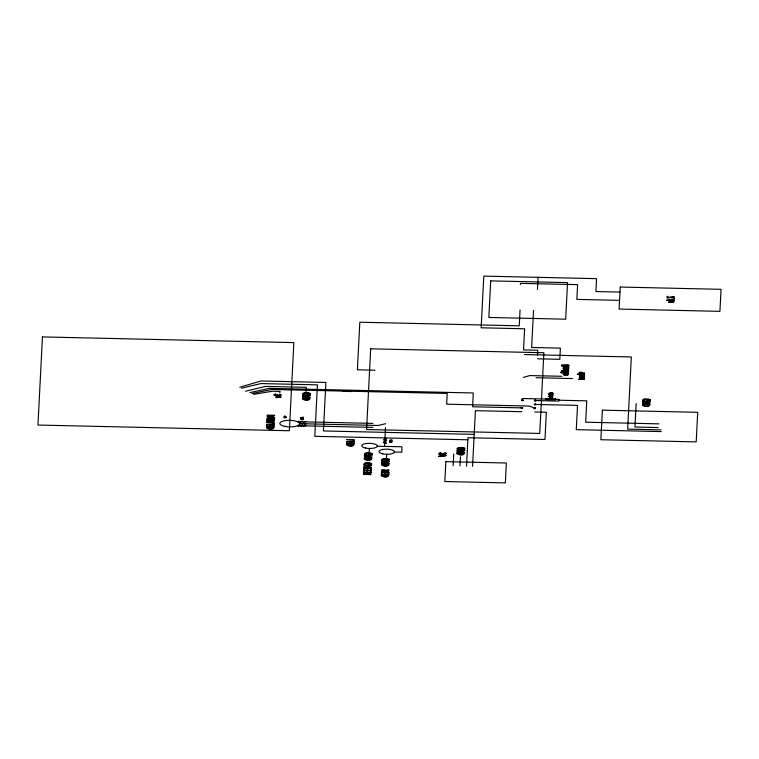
<?xml version="1.0" encoding="UTF-8"?>
<svg xmlns="http://www.w3.org/2000/svg" width="759" height="759" viewBox="0 0 759 759"><rect width="100%" height="100%" fill="white"/><g stroke="black" fill="none" stroke-linecap="round" stroke-linejoin="round"><path stroke-width="1.14" d="M266.883 421.226L266.931 420.296L274.454 420.467L273.771 422.108L270.432 421.833A1.831 0.607 1.1 0 1 267.747 421.985A1.869 0.617 1.1 0 1 267.073 421.691A3.596 1.186 1.1 0 1 266.912 421.226M270.052 421.236L270.071 420.704L267.804 420.647L267.775 421.141A4.791 1.575 1.1 0 0 267.842 421.52M270.46 416.245L270.498 415.543L268.012 415.486L268.212 416.644L270.289 416.606A3.378 1.11 1.1 0 0 270.441 416.245M271.342 415.941L274.72 415.306L267.196 415.135L267.14 416.236A4.677 1.537 1.1 0 0 267.282 416.738L269.625 417.156L271.229 416.511A2.685 0.882 1.1 0 0 271.589 416.719A5.247 1.727 1.1 0 0 272.585 417.004L274.606 417.488L272.31 416.52A2.685 0.882 1.1 0 1 271.504 416.264M273.515 421.397L273.553 420.78L270.963 420.723L270.935 421.292A3.89 1.281 1.1 0 0 271.02 421.653L273.325 421.757M284.236 416.359L284.853 416.378M285.726 416.482L285.109 416.463M303.05 417.384L303.325 417.26M306.057 391.606L306.275 387.327L265.422 386.407L245.593 391.236M367.233 466.586L367.271 465.884L364.775 465.827L364.984 466.984L367.052 466.956A3.378 1.11 1.1 0 0 367.204 466.586M368.106 466.282L371.483 465.656L363.959 465.485L363.903 466.576A4.677 1.537 1.1 0 0 364.054 467.089L366.388 467.506L368.001 466.861A2.685 0.882 1.1 0 0 368.352 467.07A5.247 1.727 1.1 0 0 369.348 467.354L371.379 467.838L369.073 466.87A2.685 0.882 1.1 0 1 368.267 466.605M369.178 452.43L369.377 448.465M384.566 446.377L385.525 427.545M385.733 470.741L389.111 470.106L381.587 469.935L381.53 471.035A4.677 1.537 1.1 0 0 381.673 471.548M386.435 458.246L386.635 454.28M391.701 440.713L392.005 440.021M453.132 465.846L453.74 453.929M460.011 465.922L460.476 456.785M466.51 466.206L467.971 437.734L544.971 439.48L546.366 412.26L534.725 411.995M472.563 466.339L475.409 410.666L521.794 411.71M520.37 284.559L520.437 283.354L577.608 284.644L576.859 299.388L619.553 300.355M520.057 310.042L519.251 325.829L359.823 322.214L357.385 369.785L375.031 370.193M522.249 400.249L522.334 398.513L545.693 399.044M522.733 407.792L521.405 407.763M523.131 400.021L521.803 399.993M533.53 310.336L531.632 347.489L560.379 348.144L559.81 359.311L537.59 358.808M537.457 289.464L538.074 277.329M533.985 407.972L535.503 407.849M534.184 404.196L535.693 404.016M534.374 400.344L535.892 400.164L535.218 400.211M534.545 400.354L535.038 400.344M537.514 354.984L537.751 350.25L523.53 349.927L524.611 328.77L481.159 327.793L483.796 276.105L596.555 278.657L595.9 291.541L619.98 292.082M547.875 399.576L547.932 398.608M551.195 397.725L551.233 396.91L552.324 397.185M581.859 378.466C581.29 375.743 585.436 378.02 582.713 378.475M581.935 376.54C581.859 373.741 585.341 376.331 582.808 376.549A2.562 0.844 1.1 0 0 583.937 375.212C581.195 373.646 576.233 376.473 581.717 376.54M636.156 403.513L634.951 427.023L658.148 427.554M667.92 297.594L667.986 296.38L667.095 296.361L667.019 297.964L667.73 297.974A10.673 3.51 1.1 0 1 669.637 297.585M553.007 393.285L548.349 393.627L549.744 393.39M552.846 396.122L548.207 396.426L549.582 396.17M279.767 392.811L280.109 391.416L272.377 391.236L253.743 394.367M580.55 373.57L579.829 372.792L580.806 372.527M300.441 424.053L301.029 423.067L302.348 424.205L303.818 423.228L305.08 424.414L306.408 423.427M549.592 393.077L552.969 393.153M549.45 395.875L552.827 395.942M549.962 394.794L552.438 394.832M552.4 395.031L549.971 394.955M277.803 394.803L277.016 394.794A1.935 0.636 1.1 0 1 276.703 395.183L274.597 394.974L275.811 394.158M442.886 453.417L442.099 453.408M549.848 397.109C551.205 396.426 550.56 398.114 549.848 397.299M550.057 393.124L552.505 393.181M549.914 395.923L552.362 395.97M286.048 417.127L285.735 417.127M552.486 393.361L550.076 393.304M552.362 396.141L549.933 396.103M298.154 426.425L299.644 425.296L300.611 426.397L302.471 425.505L303.458 426.52L306.01 425.552M563.206 368.286C563.899 367.489 574.108 368.162 565.863 368.115A2.296 0.759 1.1 0 0 564.222 368.21L564.174 368.295M578.804 379.301C579.496 378.504 589.705 379.177 581.46 379.13A2.296 0.759 1.1 0 0 579.819 379.225L579.876 379.253M302.964 419.395L303.221 419.3M389.927 441.966L391.653 442.051M552.173 397.431L551.717 397.725A1.67 0.55 1.1 0 0 552.239 396.872A1.67 0.55 1.1 0 0 549.535 397.004A1.67 0.55 1.1 0 0 551.043 397.792M301.057 419.129L302.67 419.167L301.674 419.101M389.737 441.89L390.695 441.747M301.162 417.327L301.503 417.346M389.841 440.087L390.183 440.106M389.813 440.656L390.173 440.675M284.691 416.89L283.828 417.203L285.033 416.871M301.162 417.621L302.48 417.431A1.518 0.503 1.1 0 1 303.116 417.26M391.122 440.201L390.278 440.372M391.094 440.78L389.822 440.96M305.877 421.397L303.572 422.232L302.063 421.103L300.289 422.241L298.676 421.046M302.708 417.478L302.224 417.64M301.143 418.484L303.221 418.56M303.135 418.807L301.351 418.826M389.822 441.235L391.9 441.321M391.796 441.567L390.069 441.491L391.9 442.051M390.894 440.97L391.283 440.837A1.518 0.503 1.1 0 1 391.767 440.59M239.787 387.251L260.963 380.971L325.896 382.441L323.419 430.96L474.195 434.376M302.955 418.75L301.351 418.721M523.283 377.422L529.915 375.572L561.916 376.293M385.591 423.693L378.38 425.467L299.862 423.693M301.342 418.532L302.945 418.57M390.022 441.292L391.625 441.33M241.495 388.2L260.944 383.57L317.433 384.851L314.805 436.321L467.867 439.784M522.002 400.448L523.093 400.657L522.571 400.439M534.753 400.847L535.845 401.065L535.569 400.439M534.554 404.708L535.655 404.917L535.37 404.291M521.604 408.219L522.723 407.972L522.183 408.162C523.397 409.196 520.503 406.89 521.215 408.038L521.594 408.133M249.863 392.583L269.35 388.361L473.274 392.972L472.61 406.767L520.864 407.858M522.581 400.391L523.122 400.202L521.632 399.756L521.993 400.363M269.53 421.729L267.88 421.539M252.035 393.513L271.826 389.462L447.222 393.437L446.671 404.186L529.336 406.065L534.013 407.801M386.711 439.006L383.589 439.575L386.521 440.4L383.58 441.045L386.322 441.947L383.191 442.611L386.654 443.351M390.932 442.402L391.625 442.279L390.8 442.412M565.834 375.136C565.483 372.384 569.364 374.775 566.726 375.145A2.562 0.844 1.1 0 0 567.855 373.808L567.912 373.789M524.46 354.557L631.336 356.977L627.655 429.12L660.975 429.869M567.315 365.326L561.508 365.193L567.286 365.022A4.127 1.357 1.1 0 1 568.415 365.079M563.093 371.493L563.814 371.512M563.083 371.625L563.804 371.644M536.129 377.716L572.4 378.542M648.67 400.999L646.421 400.221L646.364 401.274L649.154 401.331A5.73 1.888 1.1 0 0 650.027 400.885A4.459 1.461 1.1 0 0 649.998 399.699M559.013 400.221L586.764 400.847L585.673 422.203L658.973 423.864M308.723 394.756L306.475 393.978L306.418 395.022L309.207 395.088A5.73 1.888 1.1 0 0 310.08 394.642M535.323 400.543L558.956 401.075L559.06 399.367L555.493 399.262M534.943 404.433L577.523 405.391L576.29 429.66L661.231 431.586M272.946 419.651L270.697 418.864L270.64 419.917L273.43 419.983A5.73 1.888 1.1 0 0 274.303 419.537A4.459 1.461 1.1 0 0 274.274 418.342M297.433 421.691L372.916 423.408M297.936 425.704L372.887 427.402M377.308 446.207L401.928 446.766L401.824 452.193L394.566 452.032M463.142 449.508L460.903 448.73L460.836 449.774L463.635 449.84A5.73 1.888 1.1 0 0 464.508 449.394A4.459 1.461 1.1 0 0 464.48 448.208M370.506 454.869L368.257 454.091L368.2 455.134L370.99 455.201A5.73 1.888 1.1 0 0 371.863 454.755M387.764 460.685L385.515 459.907L385.458 460.96L388.247 461.017A5.73 1.888 1.1 0 0 389.12 460.571A4.459 1.461 1.1 0 0 389.092 459.385M369.975 464.812L367.736 464.034L367.669 465.077L370.468 465.144A5.73 1.888 1.1 0 0 371.341 464.698A4.459 1.461 1.1 0 0 371.312 463.512M565.626 375.126C560.199 375.041 565.066 372.271 567.827 373.76M581.612 378.456C576.1 378.343 581.195 375.582 583.899 377.119M568.026 365.648L568.833 365.705M567.713 371.597L568.529 371.663M567.666 372.555L568.482 372.622M583.718 374.737L584.525 374.794M285.735 416.805L285.991 416.89M279.17 396.739L280.194 396.872L275.792 397.593L281.276 397.042L275.878 395.951L279.103 396.729M648.11 399.452L644.372 399.49L643.641 400.496M308.163 393.209L304.425 393.238L303.695 394.253M272.386 418.105L268.648 418.133L267.918 419.148M369.937 453.322L366.208 453.351L365.468 454.366M387.194 459.148L383.466 459.176L382.726 460.191M369.415 463.265L365.686 463.294L364.946 464.309M284.995 417.137L285.612 417.156L284.672 417.146M535.18 408.067L535.456 408.684L533.956 408.636L535.076 408.124M535.465 400.496L534.744 400.771M535.266 404.348L534.545 404.623M563.738 370.269A2.932 0.968 1.1 0 0 565.635 370.525C574.696 370.316 561.214 366.701 563.776 370.25M301.114 419.509L302.945 419.518L301.266 419.414M342.328 391.056L343.476 391.483L344.966 390.762L346.142 391.53L347.812 390.866L348.922 391.691L350.478 390.866L351.408 391.682M445.505 453.332C446.634 454.366 442.763 454.347 442.801 453.626M389.756 442.241L390.572 442.298L389.946 442.174M381.758 471.586L384.101 471.946L385.619 471.311A2.685 0.882 1.1 0 0 385.98 471.519A5.247 1.727 1.1 0 0 386.976 471.813L388.997 472.288L386.758 471.339A2.685 0.882 1.1 0 1 385.895 471.064M564.174 368.58L563.131 368.457M277.282 395.325C279.616 397.318 283.743 393.798 279.293 394.509A2.23 0.731 1.1 0 1 280.441 394.708C281.561 395.8 277.785 395.676 277.718 395.041M458.094 448.986L458.901 447.981L462.582 447.962A3.074 1.015 1.1 0 1 463.018 449.461M442.412 453.986C444.432 455.808 449.015 452.506 444.385 453.123A2.23 0.731 1.1 0 1 445.533 453.322M277.348 395.401L277.377 395.43A1.822 0.598 1.1 0 1 275.678 395.638A1.822 0.598 1.1 0 1 274.075 395.24A2.429 0.797 1.1 0 1 275.792 394.13M579.734 379.557L578.719 379.424M581.157 372.716L581.498 373.153A7.059 2.324 1.1 0 0 581.726 373.39C586.498 374.491 584.392 371.502 582.684 373.314A4.611 1.518 1.1 0 1 582.371 372.992M582.343 372.992L582.229 372.84A7.429 2.438 1.1 0 0 581.935 372.508L581.508 372.318A1.471 0.484 1.1 0 0 579.478 372.384A2.182 0.721 1.1 0 0 579.193 372.565A2.41 0.787 1.1 0 0 580.436 373.656M583.491 374.434A2.305 0.759 1.1 0 0 583.016 374.415L577.201 374.282L582.978 374.111A4.127 1.357 1.1 0 1 584.107 374.168M584.307 374.14A2.03 0.664 1.1 0 1 584.591 374.567M583.842 377.138A2.562 0.844 1.1 0 1 582.732 378.494M648.195 399.414A3.074 1.015 1.1 0 1 648.537 400.961M643.537 400.515A2.343 0.768 1.1 0 0 645.046 400.913L644.78 401.198A2.894 0.949 1.1 0 1 642.74 400.638M642.939 400.61A3.814 1.252 1.1 0 1 644.6 399.035M644.752 399.13A4.099 1.347 1.1 0 1 650.159 399.67M567.438 372.252A2.305 0.759 1.1 0 0 566.964 372.242L561.157 372.109L563.074 371.844L563.112 371.189L561.205 371.142L561.774 370.857L566.982 370.971A4.127 1.357 1.1 0 1 568.111 371.028M568.064 371.986A4.127 1.357 1.1 0 0 566.935 371.948L563.795 371.863L563.823 371.208L567.011 371.274A2.305 0.759 1.1 0 1 567.495 371.293M568.263 371.967A2.03 0.664 1.1 0 1 568.548 372.394M568.311 370.999A2.03 0.664 1.1 0 1 568.595 371.436M563.444 367.024A2.211 0.731 1.1 0 1 563.994 366.161L561.309 365.791L568.833 365.961L564.611 366.255L564.316 366.92A1.556 0.512 1.1 0 0 565.313 367.024L568.776 367.119L565.303 367.347A2.334 0.768 1.1 0 1 563.282 367.081M567.324 365.326A2.305 0.759 1.1 0 1 567.798 365.345M568.614 365.051A2.03 0.664 1.1 0 1 568.899 365.477M442.459 453.948A1.822 0.598 1.1 0 1 440.77 454.252A1.822 0.598 1.1 0 1 439.157 453.854A2.429 0.797 1.1 0 1 440.884 452.743L439.708 453.626L441.785 453.797A1.935 0.636 1.1 0 0 442.108 453.455M458.009 449.024A2.343 0.768 1.1 0 0 459.518 449.413L459.261 449.707A2.894 0.949 1.1 0 1 457.222 449.148M457.411 449.119A3.814 1.252 1.1 0 1 459.072 447.544M459.233 447.639A4.099 1.347 1.1 0 1 464.631 448.18M667.986 297.623A10.598 3.482 1.1 0 1 674.504 296.892L674.485 297.186A9.763 3.216 1.1 0 0 672.417 297.253M669.628 297.585A12.656 4.165 1.1 0 1 672.417 297.253M308.249 393.171A3.074 1.015 1.1 0 1 308.6 394.708M303.591 394.272A2.343 0.768 1.1 0 0 305.099 394.671L304.843 394.955A2.894 0.949 1.1 0 1 302.794 394.395M302.993 394.367A3.814 1.252 1.1 0 1 304.653 392.792M304.805 392.887A4.099 1.347 1.1 0 1 310.213 393.428M310.052 393.456A4.459 1.461 1.1 0 1 310.061 394.642M370.031 453.284A3.074 1.015 1.1 0 1 370.373 454.821M365.364 454.385A2.343 0.768 1.1 0 0 366.872 454.783L366.616 455.068A2.894 0.949 1.1 0 1 364.576 454.508M364.775 454.48A3.814 1.252 1.1 0 1 366.436 452.905M366.588 453A4.099 1.347 1.1 0 1 371.986 453.54M371.834 453.569A4.459 1.461 1.1 0 1 371.834 454.755M387.289 459.1A3.074 1.015 1.1 0 1 387.631 460.647M382.631 460.201A2.343 0.768 1.1 0 0 384.13 460.599L383.874 460.884A2.894 0.949 1.1 0 1 381.834 460.324M382.033 460.296A3.814 1.252 1.1 0 1 383.693 458.721M383.845 458.815A4.099 1.347 1.1 0 1 389.244 459.356M369.51 463.227A3.074 1.015 1.1 0 1 369.851 464.764M364.842 464.328A2.343 0.768 1.1 0 0 366.35 464.726L366.094 465.011A2.894 0.949 1.1 0 1 364.054 464.451M364.244 464.423A3.814 1.252 1.1 0 1 365.904 462.848M366.066 462.943A4.099 1.347 1.1 0 1 371.464 463.483M391.227 440.201A1.518 0.503 1.1 0 1 391.796 440.011M269.967 421.236A2.628 0.863 1.1 0 1 269.73 421.757M272.472 418.067A3.074 1.015 1.1 0 1 272.813 419.604M267.813 419.167A2.343 0.768 1.1 0 0 269.322 419.556L269.056 419.841A2.894 0.949 1.1 0 1 267.016 419.281M267.215 419.262A3.814 1.252 1.1 0 1 268.876 417.678M269.028 417.782A4.099 1.347 1.1 0 1 274.435 418.313M382.356 471.064L384.68 471.405A3.378 1.11 1.1 0 0 384.822 471.045L384.889 470.343L382.403 470.286L382.356 471.064M266.551 427.734C267.775 429.423 274.094 430.192 274.122 427.013L266.599 426.843L266.551 427.734M302.537 398.807C303.761 400.496 310.08 401.264 310.108 398.086L302.585 397.915L302.537 398.807M346.569 444.727C347.793 446.425 354.111 447.193 354.14 444.015L346.616 443.844L346.569 444.698M364.311 458.92C365.534 460.609 371.853 461.377 371.882 458.199L364.358 458.028L364.311 458.92M381.293 475.618C382.517 477.307 388.836 478.085 388.864 474.906L381.341 474.736L381.293 475.58M381.578 464.736C382.802 466.424 389.111 467.202 389.139 464.024L381.616 463.853L381.578 464.736M456.956 453.559C458.18 455.248 464.499 456.017 464.527 452.838L457.003 452.668L456.956 453.521M642.484 405.05C643.708 406.739 650.017 407.517 650.046 404.338L642.522 404.168L642.484 405.05M267.443 427.715C268.297 428.968 273.041 429.566 273.212 427.317L267.472 427.194L267.443 427.715M303.429 398.788C304.283 400.05 309.027 400.638 309.198 398.399L303.448 398.266L303.429 398.788M347.461 444.708C348.315 445.969 353.058 446.567 353.229 444.319L347.48 444.186L347.461 444.708M365.202 458.901C366.066 460.163 370.809 460.751 370.98 458.512L365.231 458.379L365.202 458.901M382.46 464.717C383.323 465.979 388.067 466.567 388.238 464.328L382.489 464.195L382.46 464.717M382.185 475.599C383.039 476.861 387.783 477.449 387.953 475.21L382.213 475.077L382.185 475.599M457.848 453.54C458.711 454.793 463.455 455.391 463.626 453.151L457.876 453.019L457.848 453.54M643.366 405.031C644.23 406.293 648.973 406.881 649.144 404.642L643.395 404.509L643.366 405.031M42.457 336.911L37.95 425.049L289.35 430.742L293.856 342.603L42.457 336.911M266.713 424.547L266.618 426.33L267.51 426.359L267.585 424.898L269.891 424.945L269.815 426.311L270.697 426.33L270.773 424.964L273.335 425.021L273.259 426.539L274.141 426.558L274.236 424.717L266.713 424.547M266.817 422.602L273.43 423.086L273.373 424.3L274.255 424.319L274.341 422.772L266.817 422.602M284.388 417.697L286.039 417.545L284.388 417.697M284.862 416.169L285.099 416.672L284.862 416.169M301.067 417.811L301.257 418.294A3.33 1.091 1.1 0 1 303.287 418.057L303.287 417.962A3.178 1.044 1.1 0 0 301.332 418.181L301.067 417.811M302.623 397.052L310.137 397.536L304.302 395.771C323.514 396.359 289.445 393.617 308.534 397.185L302.623 397.052M346.73 441.548L346.635 443.332L347.527 443.351L347.603 441.89L349.908 441.947L349.833 443.313L350.715 443.332L350.791 441.966L353.352 442.023L353.267 443.541L354.159 443.56L354.254 441.719L346.73 441.548M346.825 439.603L353.447 440.078L353.39 441.302L354.273 441.321L354.349 439.774L346.825 439.603M363.514 474.214L371.028 474.698L365.193 472.933C384.405 473.521 350.335 470.77 369.424 474.347L363.514 474.214M363.713 470.286L363.627 472.07L364.51 472.089L364.586 470.637L366.891 470.684L366.825 472.051L367.707 472.07L367.773 470.703L370.335 470.76L370.259 472.278L371.151 472.297L371.236 470.457L363.713 470.286M363.836 467.98L363.741 469.774L364.633 469.793L364.709 468.331L367.014 468.379L366.939 469.745L367.821 469.764L367.897 468.398L370.458 468.455L370.373 469.973L371.265 470.001L371.36 468.151L363.836 467.98M364.405 457.165L371.91 457.649L366.085 455.884C385.297 456.472 351.227 453.73 370.307 457.298L364.405 457.165M370.686 348.817L366.569 429.518L539.744 433.436L543.861 352.736L370.686 348.817M381.663 462.99L389.168 463.474L383.342 461.7C402.555 462.288 368.485 459.546 387.574 463.123L381.663 462.99M381.454 472.43L381.369 474.223L382.251 474.242L382.327 472.781L384.633 472.838L384.566 474.204L385.449 474.223L385.515 472.857L388.077 472.914L388.001 474.432L388.883 474.451L388.978 472.601L381.454 472.43M438.787 456.415L446.368 455.618L438.892 454.489L445.533 455.77L438.787 456.415M445.856 461.643L444.84 481.529L505.342 482.895L506.357 463.018L445.856 461.643M457.051 451.804L464.555 452.288L458.73 450.523C477.942 451.112 443.873 448.36 462.952 451.937L457.051 451.804M490.703 280.877L488.834 317.442L565.683 319.188L567.542 282.614L490.703 280.877M545.721 398.56L545.674 399.528L555.474 399.746L555.522 398.788L545.721 398.56M548.33 393.921L548.966 394.12L548.33 393.921M549.592 393.949L552.894 394.025L549.592 393.949M560.958 372.697L568.482 372.868L560.958 372.697M565.18 373.798L565.132 374.794A1.992 0.655 1.1 0 1 564.089 374.671A1.584 0.522 1.1 0 1 563.652 374.102A1.584 0.522 1.1 0 1 565.18 373.808M581.166 377.128L581.119 378.124A1.992 0.655 1.1 0 1 580.075 378.001A1.584 0.522 1.1 0 1 579.639 377.432A1.584 0.522 1.1 0 1 581.166 377.138M581.271 375.202L581.214 376.208A1.992 0.655 1.1 0 1 580.17 376.075A1.584 0.522 1.1 0 1 579.743 375.506A1.584 0.522 1.1 0 1 581.261 375.212M602.39 410.154L600.872 439.727L696.193 441.89L697.701 412.317L602.39 410.154M620.236 287.044L619.107 309.065L719.921 311.351L721.05 289.331L620.236 287.044M642.569 403.304L650.074 403.788L644.249 402.014C663.461 402.602 629.391 399.86 648.48 403.437L642.569 403.304M666.8 300.251L672.493 300.962L674.324 300.365L672.531 300.327L672.578 299.255L671.734 299.236L666.8 300.251M668.764 302.424L674.248 301.892L668.831 301.086L673.157 302.006L668.764 302.424M671.715 299.53L671.677 300.308L668.29 300.222L671.715 299.53M673.366 298.581L674.4 298.951L673.366 298.581M563.833 369.624C568.557 371.834 568.368 367.698 563.833 369.624M550.076 395.297A1.736 0.569 1.1 0 0 552.922 395.022A1.736 0.569 1.1 0 0 550.645 394.329A1.736 0.569 1.1 0 0 550.076 395.297M365.487 448.028A7.818 2.571 1.1 0 0 377.327 446.074A7.818 2.571 1.1 0 0 365.715 443.579A7.818 2.571 1.1 0 0 365.487 448.028M382.754 453.854A7.818 2.571 1.1 0 0 394.585 451.89A7.818 2.571 1.1 0 0 382.982 449.404A7.818 2.571 1.1 0 0 382.754 453.854M284.625 426.311A9.895 3.254 1.1 0 0 299.615 423.826A9.895 3.254 1.1 0 0 284.919 420.676A9.895 3.254 1.1 0 0 284.625 426.311"/></g></svg>
